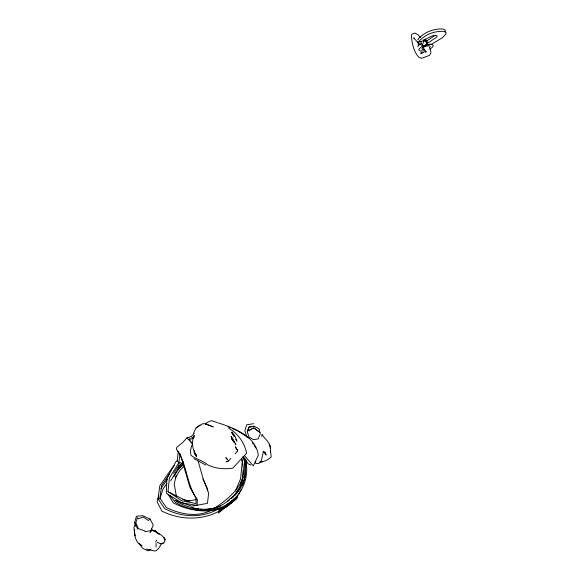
<?xml version="1.0" encoding="UTF-8"?>
<svg xmlns="http://www.w3.org/2000/svg" width="580" height="580" viewBox="0 0 580 580"><rect width="100%" height="100%" fill="white"/><g stroke="black" fill="none" stroke-linecap="round" stroke-linejoin="round"><path stroke-width="0.87" d="M237.3 451.443L237.684 449.391L237.3 451.443L235.154 453.777M270.236 448.173C270.411 442.671 264.726 438.937 262.022 434.565M207.553 490.738L207.662 489.012L202.869 478.891M194.358 450.573L194.22 452.349L195.547 455.474M445.114 31.9L445.266 30.109L443.142 29.029C433.709 28.434 424.016 32.226 417.846 39.404L418.18 39.723M194.068 436.653L194.184 435.377C191.255 441.641 192.343 449.536 196.214 455.177L194.887 453.024M177.61 451.008L180.394 454.807L189.899 487.229L196.004 498.082L196.033 503.534L181.794 500.794L167.99 491.623L169.403 477.956L178.887 462.688L180.032 453.538M243.303 470.235L242.483 478.05L240.243 483.93M156.078 543.264L156.071 546.976M245.666 467.248L246.442 460.136M194.133 433.311L191.364 436.53L186.948 437.864L182.939 442.279L176.726 447.368L176.422 449.268C187.521 463.862 186.079 484.713 197.381 499.532L197.04 505.405L181.533 502.766L166.315 493.225L166.888 478.529L175.812 461.883L177.161 460.781L178.314 451.632M425.872 40.288L425.517 41.383L425.872 40.288L426.039 40.803M427.221 44.573L425.307 39.933L424.263 40.122L422.117 45.748L425.14 45.834L426.699 45.153L427.098 43.812M176.182 475.68L174.225 484.14L176.385 496.241M177.944 468.06L178.531 465.522M189.928 438.154L189.442 439.966L192.06 443.374M158.702 495.973L157.107 501.809L161.871 511.06C182.453 521.63 210.119 520.804 227.766 504.897M261.711 436.457L262.232 434.572M242.353 485.801L244.716 477.333L244.564 461.76L243.078 456.612M135.35 526.256L134.712 522.333L136.423 516.28L142.926 515.678L149.966 519.086L153.272 525.067L149.923 532.81L151.938 530.366L151.634 529.003M219.661 508.515L218.283 513.162L230.057 503.52M221.031 507.957L220.103 511.096L227.505 505.035M159.775 499.344L162.929 489.274L166.859 483.437M247.298 431.738L248.885 427.112L254.062 426.249L259.086 428.729L260.217 434.137L258.122 438.944L253.46 439.618L248.943 436.958L247.298 431.738L248.936 427.126L254.076 426.257M424.205 41.252L424.263 40.122M193.481 433.296L196.069 427.917L202.782 423.675L205.443 423.828L213.251 426.931L207.075 424.516M238.329 488.969L235.929 493.761M425.8 51.968L426.053 51.323M235.422 491.021L240.548 478.877L242.288 461.985L241.7 458.504M242.259 481.661L239.119 488.759L232.841 497.103M262.957 451.922L263.835 451.907M243.397 477.007C238.228 491.028 226.091 500.576 214.02 508.508M192.734 443.62L191.603 445.824L190.487 450.899L190.871 455.191C195.728 459.309 202.703 460.302 207.56 464.783C215.245 468.64 224.431 469.481 232.856 468.118L246.58 453.219C244.767 443.026 237.916 433.412 228.788 428.337M161.776 543.257L158.927 548.086L156.093 550.804L154.396 551L146.443 549.014M237.017 497.082L241.411 489.186M171.26 469.423L172.55 467.168L174.37 465.646M135.118 525.052L134.002 527.104C134.56 533.955 134.618 542.481 141.955 545.765L139.171 543.641L142.637 548.122L144.028 548.977L148.045 550.855L150.938 549.521M175.254 478.029L179.706 470.598L183.998 466.102M173.906 476.622L177.922 470.003L183.541 464.239M173.616 473.454L176.849 468.19L183.266 461.919M170.665 480.798L178.212 468.517L183.157 463.681M155.592 541.872L156.716 540.132M234.994 495.298C243.433 485.235 245.05 470.866 241.635 458.512M161.015 488.57L167.46 479.109M169.534 473.976L161.631 485.46L159.87 498.118L166.424 507.601C180.155 514.199 196.997 517.672 211.091 510.306M189.102 439.567L193.082 438.429L194.133 437.146M236.502 497.698C221.466 515.932 192.444 512.952 173.456 502.933L168.055 494.349M205.45 424.422L207.118 422.494L211.424 420.616L216.905 422.465M427.054 44.058L426.699 45.153M228.694 460.788L226.243 461.803L228.694 460.788L230.847 458.447M177.893 467.103L182.954 462.079M173.137 467.748L170.527 470.235L159.783 485.851L158.014 498.88L164.669 508.609C181.395 517.483 202.405 518.614 218.885 508.537M178.553 464.145L180.518 462.274M149.966 519.086L148.342 520.507L143.05 516.932L138.33 518.846L137.373 517.563L135.858 522.827L138.366 528.641L144.775 530.91L145.058 531.722L151.938 530.366M227.737 501.301L229.694 499.699M231.007 498.626L232.971 497.024M250.328 429.447L248.602 430.838L253.895 427.924L259.137 431.796M200.049 425.01L196.069 427.917M425.379 41.187L426.909 40.825L435.478 35.119M421.45 43.253L418.231 45.66A7.489 2.508 -17.4 0 0 417.904 46.792M216.478 507.739L220.327 506.086M425.763 51.41L420.739 53.418L421.877 53.114L421.116 52.874L421.972 53.179L420.935 52.055M424.683 45.479L421.348 46.936L419.209 48.778A7.489 2.508 -17.4 0 0 425.234 50.532M251.655 428.714L253.895 427.924L260.144 432.622M153.526 530.845L155.041 530.475L156.035 531.563M426.8 44.486L431.839 44.116L442.33 37.729L445.846 34.242L445.998 32.451L443.874 31.378C434.442 30.784 424.756 34.575 418.586 41.745L418.92 42.072C425.067 41.281 429.765 34.974 436.29 35.46L437.276 36.148L436.218 37.468L427.649 43.166L426.909 40.825M425.43 45.182L431.6 44.326L433.267 45.436L432.905 46.625A7.489 2.508 -17.4 0 1 429.323 49.14M424.429 40.644L425.474 40.455L427.264 44.334M196.656 499.518L187.072 501.236L167.99 491.623M253.685 423.69L246.696 424.77L244.883 431.005L247.124 437.342M204.943 509.61L215.702 508.065M259.84 461.897L262.624 461.658L260.181 461.854C264.262 461.941 268.431 459.81 271.215 456.822L270.498 450.566M156.375 532.701L157.666 532.643M192.661 508L198.795 508.935M200.542 509.204L202.297 509.472M263.9 452.088L265.466 452.436M182.78 499.409L189.725 501.055M217.688 422.726C233.965 428.047 255.794 435.913 258.303 455.271L253.279 465.892L244.716 455.88M174.899 500.207L191.588 506.18L207.459 503.389L208.662 493.109L203.196 478.812L198.143 461.136M414.635 38.338L413.569 37.925L420.232 44.696M250.792 464.928L248.291 463.942L243.23 456.431M157.202 542.249L160.326 543.67L162.204 543.692L164.698 541.974C165.858 535.434 156.404 532.643 152.083 529.721M227.998 426.8L230.463 427.837M232.109 428.533L237.039 430.607M205.907 465.124L194.024 458.649M237.778 431.063L249.603 438.364M231.819 432.521L233.74 434.289L235.48 437.197L236.872 441.199L235.806 439.212M231.587 432.615L234.139 436.341L231.92 432.071M186.948 437.864L192.343 443.468M420.543 37.511L418.108 34.865L415.034 33.053L412.242 34.01L411.459 34.894C411.64 42.565 413.562 51.482 418.861 57.326L421.754 58.29L429.497 55.354L430.976 52.729L430.266 48.865M422.668 47.35L424.502 49.343M191.364 436.53L193.082 438.429M177.161 460.781L178.887 462.688M175.907 500.424L176.994 501.794C193.691 510.944 215.97 513.561 230.144 498.662C244.064 489.991 249.088 471.866 243.346 456.757M169.947 495.472L175.493 502.49C194.278 513.554 220.458 513.822 236.125 497.386L235.777 499.177L227.483 505.963L227.831 504.165C242.65 494.762 250.154 475.861 245.202 458.896M263.625 451.276L266.126 455.104L265.72 453.814M235.125 443.33L235.958 444.541L231.087 436.312L234.291 442.12M252.46 442.823L253.417 444.309M254.366 445.795L255.794 448.021M425.365 39.012L426.083 40.564M134.712 522.333L137.641 529.069M264.922 452.755L265.408 454.111M255.178 461.745L255.823 463.558L258.796 463.492L260.391 462.093L261.377 460.629L263.124 452.893M269.78 445.636L269.301 444.251L270.584 447.622L270.447 451.979L270.374 450.442M425.307 39.933L425.474 40.455M424.98 45.312L425.14 45.834M423.153 39.65L423.69 41.368M423.32 45.559L423.48 46.074M422.617 45.312L422.784 45.834M420.775 41.463L422.117 45.748M425.546 50.939L425.945 52.316M417.636 41.688L418.622 45.16M424.792 49.481A4.314 1.443 -17.4 0 1 422.327 48.075A4.314 1.443 -17.4 0 1 428.337 45.813A4.314 1.443 -17.4 0 1 429.193 47.821M424.082 45.508L425.952 45.03L424.082 45.508M226.555 504.934L226.069 507.406L237.061 498.423L237.546 495.943L226.555 504.934M154.294 530.432L153.279 530.932L155.041 530.475L154.294 530.432M163.053 543.293L160.326 543.67L163.053 543.293M157.281 532.484L155.056 531.258L159.123 534.274L157.281 532.484M232.377 439.654L231.413 438.589L234.066 442.17L232.377 439.654M226.932 458.954L225.794 457.584L227.338 459.447L226.932 458.954M196.591 456.772L194.22 452.349L196.591 456.772M164.821 538.951L164.067 537.667L165.126 540.016L164.821 538.951M236.589 449.413L235.618 446.926L236.589 449.413M134.872 535.797L134.335 529.453L134.872 535.797"/></g></svg>
